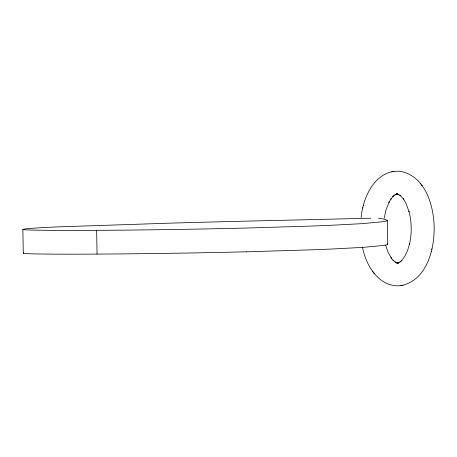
<?xml version="1.0" encoding="UTF-8"?>
<svg xmlns="http://www.w3.org/2000/svg" width="457" height="457" viewBox="0 0 457 457"><rect width="100%" height="100%" fill="white"/><g stroke="black" fill="none" stroke-linecap="round" stroke-linejoin="round"><path stroke-width="0.69" d="M361.156 217.601C362.824 196.956 375.717 169.296 400.195 171.324C425.061 175.739 433.802 205.193 434.139 227.192C434.521 249.619 426.701 279.952 401.577 285.516C379.904 288.635 365.789 265.837 362.544 247.203M378.505 218.223L384.685 219.286L387.347 220.491A522.025 9.111 -1 0 1 386.748 220.868L385.314 221.257A581.036 10.14 -1 0 1 382.201 221.799L362.39 223.633L331.913 225.238A242.816 4.239 -1 0 1 311.257 226.066L246.403 228.043A142.75 2.491 -1 0 1 187.741 229.26L157.288 229.728A214.179 3.736 -1 0 1 146.234 229.877L127.035 230.105A159.167 2.776 -1 0 1 116.644 230.208L78.793 230.431A159.167 2.776 -1 0 1 70.635 230.437L57.439 230.402A214.179 3.736 -1 0 1 50.704 230.357L35.418 230.162A142.75 2.491 -1 0 1 22.879 229.363L23.267 253.115A142.75 2.491 -1 0 0 35.817 253.915L51.115 254.115A214.179 3.736 -1 0 0 57.85 254.155L71.052 254.189A159.167 2.776 -1 0 0 79.21 254.183L117.061 253.961A159.167 2.776 -1 0 0 127.452 253.858L146.646 253.629A214.179 3.736 -1 0 0 157.699 253.486L188.158 253.018A142.75 2.491 -1 0 0 246.803 251.796M387.365 220.371L387.764 244.244A522.025 9.111 -1 0 1 387.159 244.621L385.731 245.009A581.036 10.14 -1 0 1 382.612 245.552L362.801 247.386L332.325 248.991A242.816 4.239 -1 0 1 311.674 249.819L246.814 251.796M384.188 218.326L386.045 209.723L389.227 201.788L388.918 202.4L391.278 198.538L390.809 199.166L393.408 196.07L392.803 196.681L394.637 195.065L393.923 195.607L396.63 194.054L395.808 194.356L397.687 194.128L396.807 193.985L398.595 194.368L397.727 194.128L400.566 195.699L399.852 195.162L403.702 199.298L403.234 198.675L406.039 203.422L409.049 211.654L408.941 211.237C411.78 221.931 411.946 233.321 409.512 244.112L409.609 243.735L407.53 250.63L405.045 255.96L401.303 260.93L401.909 260.319L400.075 261.935L400.789 261.393L398.076 262.946L398.921 262.586L397.099 262.958L397.956 262.906L396.093 262.569L396.939 262.918L395.168 262.072L395.962 262.518L393.014 260.21L393.626 260.81L391.009 257.702L391.478 258.325L387.982 252.047L385.662 245.346M362.789 208.049L362.887 207.672M363.389 205.627L363.498 205.204M431.214 251.796L431.317 251.373M431.825 249.328L431.922 248.951M22.85 229.363L27.043 228.66L42.055 227.655A242.816 4.239 -1 0 1 58.462 226.855L174.003 223.027A581.036 10.14 -1 0 1 198.407 222.359L217.075 221.868A522.025 9.111 -1 0 1 236.092 221.382L370.776 218.212M23.267 253.115L23.673 252.91M400.703 285.665L403.057 285.259M391.655 171.741L392.523 171.592M393.134 171.484L394.008 171.335M387.393 243.787L387.782 244.124M421.725 185.148L422.194 185.77M420.474 183.491L420.96 184.142M372.512 271.23L372.986 271.852M373.746 272.858L374.237 273.509M96.644 230.368L97.061 254.121M396.63 194.054L395.785 194.414L396.676 194.099M397.596 193.968L395.825 194.271L397.596 193.968M398.881 262.729L397.116 263.032L398.881 262.729M397.956 262.906L397.059 262.906L397.921 262.952M397.898 263.015L397.024 262.872L397.898 263.015"/></g></svg>
